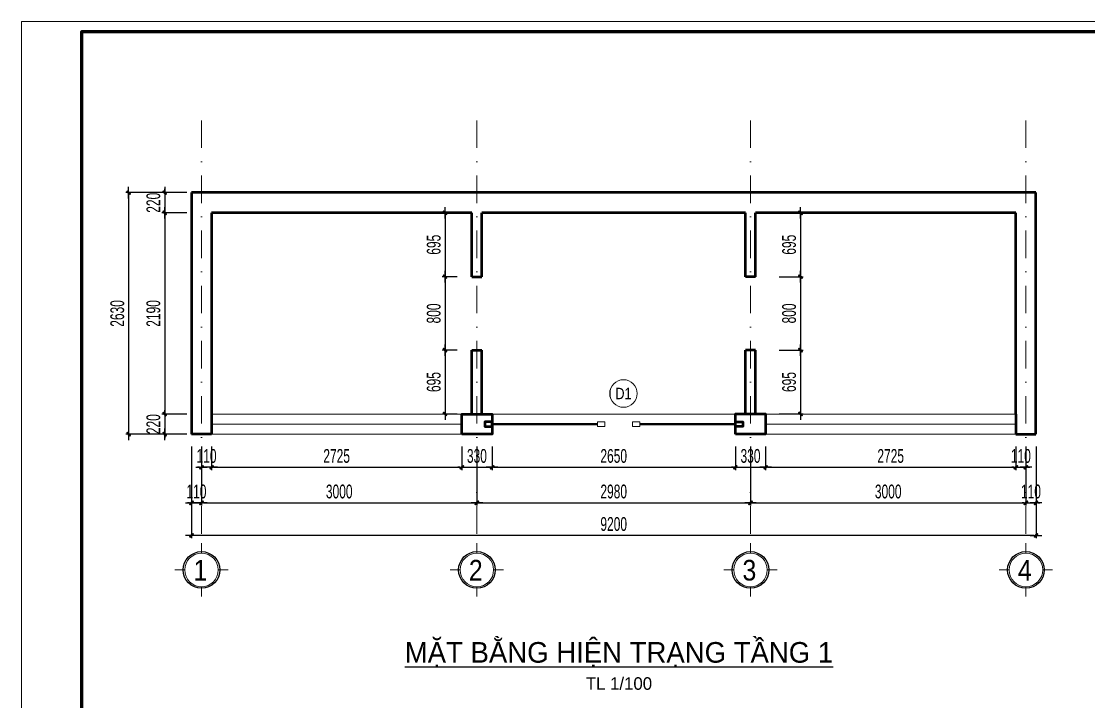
# Model space of a CAD drawing. Header units: millimetres. Extents: x 596422 to 1674380, y -367470 to 58862.
# Drawn here: x 798993 to 810619, y -251614 to -244209 of the extents above; entities that cross this region are included whole.
import ezdxf
from ezdxf.enums import TextEntityAlignment as Align

# ---------------------------------------------------------------- set-up
doc = ezdxf.new("R2010")
doc.units = ezdxf.units.MM
doc.header["$LTSCALE"] = 600
doc.header["$MEASUREMENT"] = 0
doc.linetypes.add('ACAD_ISO07W100', pattern=[3, 0, -3])
doc.linetypes.add('DASHDOT', pattern=[1, 0.5, -0.25, 0, -0.25])
doc.layers.get('0').update_dxf_attribs({"lineweight": 0})
doc.layers.get('Defpoints').update_dxf_attribs({"lineweight": 0})
for name, color, linetype, lineweight in [('A-WIPEOUT', 254, 'ACAD_ISO07W100', 0), ('cat1', 30, 'Continuous', 50), ('EG Text2', 7, 'Continuous', 18), ('ISO', 33, 'Continuous', 15), ('LC Hatch', 252, 'Continuous', 9), ('LC ISO', 153, 'Continuous', 13), ('LC Net manh', 9, 'Continuous', 5), ('LC Net truc', 79, 'DASHDOT', 13), ('LC Text1', 3, 'Continuous', 20), ('LC Text2', 7, 'Continuous', 25), ('text', 1, 'Continuous', 20), ('thay1', 63, 'Continuous', 18), ('v TUONG', 1, 'Continuous', 40), ('wall', 30, 'Continuous', 50)]:
    doc.layers.add(name, color=color, linetype=linetype, lineweight=lineweight)
doc.layers.add('Khungten_LCDI', color=7, linetype='Continuous')
doc.layers.add('Kichthuoc', color=9, linetype='Continuous')
doc.styles.add('EG 1', font='VHAVANB.TTF')
doc.styles.add('General text 2', font='arial.ttf')
doc.styles.add('HOATBIF', font='hoatbif.shx', dxfattribs={"width": 0.65})
doc.styles.add('Khungten', font='VHAVAN.TTF', dxfattribs={"width": 0.9, "height": 5000})
doc.styles.add('LC 1', font='VHAVANB.TTF')
doc.styles.add('Title', font='VHAVAN.TTF', dxfattribs={"width": 0.8})
doc.linetypes.add('ZIGZAG', pattern='A,0.0001,-0.2,[131,ltypeshp.shx,S=0.2,R=0,X=-0.2,Y=0],-0.4,[131,ltypeshp.shx,S=0.2,R=180,X=0.2,Y=0],-0.2', length=0.8001)
doc.dimstyles.new('1-60', dxfattribs={"dimscale": 60, "dimtxt": 2.5, "dimasz": 0.35, "dimexe": 0.5, "dimexo": 0, "dimgap": 0.8, "dimtad": 1, "dimdec": 0, "dimzin": 0, "dimdsep": 46, "dimtxsty": 'HOATBIF', "dimblk1": 'DOT', "dimblk2": 'DOT', "dimsah": 1, "dimcen": -1, "dimdle": 1, "dimclrd": 256, "dimclre": 256, "dimclrt": 4, "dimadec": 3, "dimazin": 2, "dimtfac": 0.333333, "dimtdec": 0, "dimtix": 1, "dimtmove": 2, "dimatfit": 3, "dimldrblk": 'DOT', "dimfxl": 1, "dimtvp": 0.833333, "dimtolj": 1, "dimtzin": 0, "dimarcsym": 0})

# ---------------------------------------------------------------- blocks, each defined once
blk = doc.blocks.new('LCDI-new')
at = {"layer": 'Defpoints', "lineweight": 0}
blk.add_lwpolyline([(-1626044.71, 488105.01), (-1626044.71, 488402.01), (-1625624.71, 488402.01), (-1625624.71, 488105.01)], close=True, dxfattribs=at)
at = {"layer": 'Khungten_LCDI', "color": 5, "lineweight": 60}
blk.add_lwpolyline([(-1626032.71, 488107.01), (-1626032.71, 488400.01), (-1625626.71, 488400.01), (-1625626.71, 488107.01)], close=True, dxfattribs=at)
at = {"color": 2, "style": 'Title', "width": 1.824646}
for tag, p, p2 in [('TENBANVE1', (-1625663.58, 488164.65), (-1625629.32, 488164.65)), ('TENBANVE2', (-1625663.58, 488157.89), (-1625629.32, 488157.89))]:
    blk.add_attdef(tag, text='', height=2.5, dxfattribs=at).set_placement(p, p2, align=Align.FIT)
at = {"color": 7, "style": 'Khungten', "width": 0.8}
for tag, p in [('REVISION', (-1625637.72, 488146.05)), ('NGAYHT', (-1625637.25, 488137.42))]:
    blk.add_attdef(tag, text='', height=2, dxfattribs=at).set_placement(p, align=Align.CENTER)
at = {"color": 2, "style": 'Title', "width": 0.7}
blk.add_attdef('SOBANVE', text='', height=2.5, dxfattribs=at).set_placement((-1625637.09, 488114.55), align=Align.CENTER)
blk = doc.blocks.new('DOT')
at = {"layer": 'Kichthuoc'}
blk.add_line((-3, 0), (3, 0), dxfattribs=at)
at = {"layer": 'Kichthuoc', "color": 4}
blk.add_line((-1, -1), (1, 1), dxfattribs=at)
blk.add_lwpolyline([(0.5, 1), (-1, -0.5), (-0.5, -1), (1, 0.5)], close=True, dxfattribs=at)
blk = doc.blocks.new('*D1348')
at = {"layer": 'Defpoints', "color": 0, "transparency": 16777216}
for p in [(800795, -246073), (800555, -246293), (800795, -246293)]:
    blk.add_point(p, dxfattribs=at)
at = {"layer": 'LC Hatch', "lineweight": -2, "transparency": 16777216}
for p, q in [((800795, -246073), (800525, -246073)), ((800555, -246052), (800555, -246031)), ((800555, -246073), (800555, -246293)), ((800795, -246293), (800525, -246293)), ((800555, -246314), (800555, -246335))]:
    blk.add_line(p, q, dxfattribs=at)
at = {"layer": 'LC Hatch', "lineweight": -2, "transparency": 16777216, "xscale": 21, "yscale": 21, "zscale": 21}
for p, rotation in [((800555, -246073), 269.9999999999932), ((800555, -246293), 89.99999999999324)]:
    blk.add_blockref('DOT', p, dxfattribs=dict(at, rotation=rotation))
at = {"layer": 'LC Hatch', "color": 4, "transparency": 16777216, "insert": (800432, -246183), "char_height": 150, "attachment_point": 5, "rotation": 90, "style": 'HOATBIF'}
blk.add_mtext('\\A1;220', dxfattribs=at)
blk = doc.blocks.new('_Dot')
at = {"color": 0, "linetype": 'ByBlock', "lineweight": -2}
blk.add_line((-0.5, 0), (-1, 0), dxfattribs=at)
at = {"color": 0, "linetype": 'ByBlock', "const_width": 0.5}
blk.add_lwpolyline([(-0.25, 0, 1), (0.25, 0, 1)], format="xyb", close=True, dxfattribs=at)
blk = doc.blocks.new('*D1349')
at = {"layer": 'Defpoints', "color": 0, "transparency": 16777216}
for p in [(800795, -246293), (800555, -248483), (800795, -248483)]:
    blk.add_point(p, dxfattribs=at)
at = {"layer": 'LC Hatch', "lineweight": -2, "transparency": 16777216}
for p, q in [((800795, -246293), (800525, -246293)), ((800555, -246314), (800555, -248462)), ((800795, -248483), (800525, -248483))]:
    blk.add_line(p, q, dxfattribs=at)
at = {"layer": 'LC Hatch', "lineweight": -2, "transparency": 16777216, "xscale": 21, "yscale": 21, "zscale": 21}
for p, rotation in [((800555, -246293), 89.9999999999932), ((800555, -248483), 269.9999999999932)]:
    blk.add_blockref('DOT', p, dxfattribs=dict(at, rotation=rotation))
at = {"layer": 'LC Hatch', "color": 4, "transparency": 16777216, "insert": (800432, -247388), "char_height": 150, "attachment_point": 5, "rotation": 90, "style": 'HOATBIF'}
blk.add_mtext('\\A1;2190', dxfattribs=at)
blk = doc.blocks.new('*D1350')
at = {"layer": 'Defpoints', "color": 0, "transparency": 16777216}
for p in [(800795, -248483), (800555, -248703), (800795, -248703)]:
    blk.add_point(p, dxfattribs=at)
at = {"layer": 'LC Hatch', "lineweight": -2, "transparency": 16777216}
for p, q in [((800555, -248462), (800555, -248441)), ((800795, -248483), (800525, -248483)), ((800555, -248483), (800555, -248703)), ((800795, -248703), (800525, -248703)), ((800555, -248724), (800555, -248745))]:
    blk.add_line(p, q, dxfattribs=at)
at = {"layer": 'LC Hatch', "lineweight": -2, "transparency": 16777216, "xscale": 21, "yscale": 21, "zscale": 21}
for p, rotation in [((800555, -248483), 269.9999999999932), ((800555, -248703), 89.99999999999324)]:
    blk.add_blockref('DOT', p, dxfattribs=dict(at, rotation=rotation))
at = {"layer": 'LC Hatch', "color": 4, "transparency": 16777216, "insert": (800432, -248593), "char_height": 150, "attachment_point": 5, "rotation": 90, "style": 'HOATBIF'}
blk.add_mtext('\\A1;220', dxfattribs=at)
blk = doc.blocks.new('*D1351')
at = {"layer": 'Defpoints', "color": 0, "transparency": 16777216}
for p in [(800795, -246073), (800162, -248703), (800795, -248703)]:
    blk.add_point(p, dxfattribs=at)
at = {"layer": 'LC Hatch', "lineweight": -2, "transparency": 16777216}
for p, q in [((800795, -246073), (800132, -246073)), ((800162, -246094), (800162, -248682)), ((800795, -248703), (800132, -248703))]:
    blk.add_line(p, q, dxfattribs=at)
at = {"layer": 'LC Hatch', "lineweight": -2, "transparency": 16777216, "xscale": 21, "yscale": 21, "zscale": 21}
for p, rotation in [((800162, -246073), 89.9999999999932), ((800162, -248703), 269.9999999999932)]:
    blk.add_blockref('DOT', p, dxfattribs=dict(at, rotation=rotation))
at = {"layer": 'LC Hatch', "color": 4, "transparency": 16777216, "insert": (800039, -247388), "char_height": 150, "attachment_point": 5, "rotation": 90, "style": 'HOATBIF'}
blk.add_mtext('\\A1;2630', dxfattribs=at)
blk = doc.blocks.new('*D1352')
at = {"layer": 'Defpoints', "color": 0, "transparency": 16777216}
for p in [(801066, -248835), (803791, -248835), (803791, -249063)]:
    blk.add_point(p, dxfattribs=at)
at = {"layer": 'LC Hatch', "lineweight": -2, "transparency": 16777216}
for p, q in [((801066, -248835), (801066, -249093)), ((803791, -248835), (803791, -249093)), ((801087, -249063), (803770, -249063))]:
    blk.add_line(p, q, dxfattribs=at)
at = {"layer": 'LC Hatch', "lineweight": -2, "transparency": 16777216, "xscale": 21, "yscale": 21, "zscale": 21, "rotation": 180}
blk.add_blockref('DOT', (801066, -249063), dxfattribs=at)
at = {"layer": 'LC Hatch', "lineweight": -2, "transparency": 16777216, "xscale": 21, "yscale": 21, "zscale": 21}
blk.add_blockref('DOT', (803791, -249063), dxfattribs=at)
at = {"layer": 'LC Hatch', "color": 4, "transparency": 16777216, "insert": (802428, -248940), "char_height": 150, "attachment_point": 5, "style": 'HOATBIF'}
blk.add_mtext('\\A1;2725', dxfattribs=at)
blk = doc.blocks.new('*D1353')
at = {"layer": 'Defpoints', "color": 0, "transparency": 16777216}
for p in [(803791, -248835), (804121, -248835), (804121, -249063)]:
    blk.add_point(p, dxfattribs=at)
at = {"layer": 'LC Hatch', "lineweight": -2, "transparency": 16777216}
for p, q in [((803791, -248835), (803791, -249093)), ((804121, -248835), (804121, -249093)), ((803770, -249063), (803749, -249063)), ((803791, -249063), (804121, -249063)), ((804142, -249063), (804163, -249063))]:
    blk.add_line(p, q, dxfattribs=at)
at = {"layer": 'LC Hatch', "lineweight": -2, "transparency": 16777216, "xscale": 21, "yscale": 21, "zscale": 21}
blk.add_blockref('DOT', (803791, -249063), dxfattribs=at)
at = {"layer": 'LC Hatch', "lineweight": -2, "transparency": 16777216, "xscale": 21, "yscale": 21, "zscale": 21, "rotation": 180}
blk.add_blockref('DOT', (804121, -249063), dxfattribs=at)
at = {"layer": 'LC Hatch', "color": 4, "transparency": 16777216, "insert": (803956, -248940), "char_height": 150, "attachment_point": 5, "style": 'HOATBIF'}
blk.add_mtext('\\A1;330', dxfattribs=at)
blk = doc.blocks.new('*D1354')
at = {"layer": 'Defpoints', "color": 0, "transparency": 16777216}
for p in [(804121, -248835), (806771, -248835), (806771, -249063)]:
    blk.add_point(p, dxfattribs=at)
at = {"layer": 'LC Hatch', "lineweight": -2, "transparency": 16777216}
for p, q in [((804121, -248835), (804121, -249093)), ((806771, -248835), (806771, -249093)), ((804142, -249063), (806750, -249063))]:
    blk.add_line(p, q, dxfattribs=at)
at = {"layer": 'LC Hatch', "lineweight": -2, "transparency": 16777216, "xscale": 21, "yscale": 21, "zscale": 21, "rotation": 180}
blk.add_blockref('DOT', (804121, -249063), dxfattribs=at)
at = {"layer": 'LC Hatch', "lineweight": -2, "transparency": 16777216, "xscale": 21, "yscale": 21, "zscale": 21}
blk.add_blockref('DOT', (806771, -249063), dxfattribs=at)
at = {"layer": 'LC Hatch', "color": 4, "transparency": 16777216, "insert": (805446, -248940), "char_height": 150, "attachment_point": 5, "style": 'HOATBIF'}
blk.add_mtext('\\A1;2650', dxfattribs=at)
blk = doc.blocks.new('*D1355')
at = {"layer": 'Defpoints', "color": 0, "transparency": 16777216}
for p in [(806771, -248835), (807101, -248835), (807101, -249063)]:
    blk.add_point(p, dxfattribs=at)
at = {"layer": 'LC Hatch', "lineweight": -2, "transparency": 16777216}
for p, q in [((806771, -248835), (806771, -249093)), ((807101, -248835), (807101, -249093)), ((806750, -249063), (806729, -249063)), ((806771, -249063), (807101, -249063)), ((807122, -249063), (807143, -249063))]:
    blk.add_line(p, q, dxfattribs=at)
at = {"layer": 'LC Hatch', "lineweight": -2, "transparency": 16777216, "xscale": 21, "yscale": 21, "zscale": 21}
blk.add_blockref('DOT', (806771, -249063), dxfattribs=at)
at = {"layer": 'LC Hatch', "lineweight": -2, "transparency": 16777216, "xscale": 21, "yscale": 21, "zscale": 21, "rotation": 180}
blk.add_blockref('DOT', (807101, -249063), dxfattribs=at)
at = {"layer": 'LC Hatch', "color": 4, "transparency": 16777216, "insert": (806936, -248940), "char_height": 150, "attachment_point": 5, "style": 'HOATBIF'}
blk.add_mtext('\\A1;330', dxfattribs=at)
blk = doc.blocks.new('*D1356')
at = {"layer": 'Defpoints', "color": 0, "transparency": 16777216}
for p in [(807101, -248835), (809826, -248835), (809826, -249063)]:
    blk.add_point(p, dxfattribs=at)
at = {"layer": 'LC Hatch', "lineweight": -2, "transparency": 16777216}
for p, q in [((807101, -248835), (807101, -249093)), ((809826, -248835), (809826, -249093)), ((807122, -249063), (809805, -249063))]:
    blk.add_line(p, q, dxfattribs=at)
at = {"layer": 'LC Hatch', "lineweight": -2, "transparency": 16777216, "xscale": 21, "yscale": 21, "zscale": 21, "rotation": 180}
blk.add_blockref('DOT', (807101, -249063), dxfattribs=at)
at = {"layer": 'LC Hatch', "lineweight": -2, "transparency": 16777216, "xscale": 21, "yscale": 21, "zscale": 21}
blk.add_blockref('DOT', (809826, -249063), dxfattribs=at)
at = {"layer": 'LC Hatch', "color": 4, "transparency": 16777216, "insert": (808463, -248940), "char_height": 150, "attachment_point": 5, "style": 'HOATBIF'}
blk.add_mtext('\\A1;2725', dxfattribs=at)
blk = doc.blocks.new('*D1357')
at = {"layer": 'Defpoints', "color": 0, "transparency": 16777216}
for p in [(809826, -248835), (809936, -248835), (809936, -249063)]:
    blk.add_point(p, dxfattribs=at)
at = {"layer": 'LC Hatch', "lineweight": -2, "transparency": 16777216}
for p, q in [((809826, -248835), (809826, -249093)), ((809936, -248835), (809936, -249093)), ((809805, -249063), (809784, -249063)), ((809826, -249063), (809936, -249063)), ((809957, -249063), (809978, -249063))]:
    blk.add_line(p, q, dxfattribs=at)
at = {"layer": 'LC Hatch', "lineweight": -2, "transparency": 16777216, "xscale": 21, "yscale": 21, "zscale": 21}
blk.add_blockref('DOT', (809826, -249063), dxfattribs=at)
at = {"layer": 'LC Hatch', "lineweight": -2, "transparency": 16777216, "xscale": 21, "yscale": 21, "zscale": 21, "rotation": 180}
blk.add_blockref('DOT', (809936, -249063), dxfattribs=at)
at = {"layer": 'LC Hatch', "color": 4, "transparency": 16777216, "insert": (809881, -248940), "char_height": 150, "attachment_point": 5, "style": 'HOATBIF'}
blk.add_mtext('\\A1;110', dxfattribs=at)
blk = doc.blocks.new('*D1358')
at = {"layer": 'Defpoints', "color": 0, "transparency": 16777216}
for p in [(800846, -248835), (800956, -248835), (800956, -249450)]:
    blk.add_point(p, dxfattribs=at)
at = {"layer": 'LC Hatch', "lineweight": -2, "transparency": 16777216}
for p, q in [((800846, -248835), (800846, -249480)), ((800956, -248835), (800956, -249480)), ((800825, -249450), (800804, -249450)), ((800846, -249450), (800956, -249450)), ((800977, -249450), (800998, -249450))]:
    blk.add_line(p, q, dxfattribs=at)
at = {"layer": 'LC Hatch', "lineweight": -2, "transparency": 16777216, "xscale": 21, "yscale": 21, "zscale": 21}
for p, rotation in [((800846, -249450), 359.9999999999932), ((800956, -249450), 179.9999999999932)]:
    blk.add_blockref('DOT', p, dxfattribs=dict(at, rotation=rotation))
at = {"layer": 'LC Hatch', "color": 4, "transparency": 16777216, "insert": (800901, -249327), "char_height": 150, "attachment_point": 5, "style": 'HOATBIF'}
blk.add_mtext('\\A1;110', dxfattribs=at)
blk = doc.blocks.new('*D1359')
at = {"layer": 'Defpoints', "color": 0, "transparency": 16777216}
for p in [(800846, -248835), (800956, -248835), (800846, -249450)]:
    blk.add_point(p, dxfattribs=at)
at = {"layer": 'LC Hatch', "lineweight": -2, "transparency": 16777216}
for p, q in [((800846, -248835), (800846, -249480)), ((800956, -248835), (800956, -249480)), ((800825, -249450), (800804, -249450)), ((800956, -249450), (800846, -249450)), ((800977, -249450), (800998, -249450))]:
    blk.add_line(p, q, dxfattribs=at)
at = {"layer": 'LC Hatch', "lineweight": -2, "transparency": 16777216, "xscale": 21, "yscale": 21, "zscale": 21}
blk.add_blockref('DOT', (800846, -249450), dxfattribs=at)
at = {"layer": 'LC Hatch', "lineweight": -2, "transparency": 16777216, "xscale": 21, "yscale": 21, "zscale": 21, "rotation": 180}
blk.add_blockref('DOT', (800956, -249450), dxfattribs=at)
at = {"layer": 'LC Hatch', "color": 4, "transparency": 16777216, "insert": (800901, -249327), "char_height": 150, "attachment_point": 5, "style": 'HOATBIF'}
blk.add_mtext('\\A1;110', dxfattribs=at)
blk = doc.blocks.new('*D1360')
at = {"layer": 'Defpoints', "color": 0, "transparency": 16777216}
for p in [(800956, -248835), (803956, -248835), (803956, -249450)]:
    blk.add_point(p, dxfattribs=at)
at = {"layer": 'LC Hatch', "lineweight": -2, "transparency": 16777216}
for p, q in [((800956, -248835), (800956, -249480)), ((803956, -248835), (803956, -249480)), ((800977, -249450), (803935, -249450))]:
    blk.add_line(p, q, dxfattribs=at)
at = {"layer": 'LC Hatch', "lineweight": -2, "transparency": 16777216, "xscale": 21, "yscale": 21, "zscale": 21, "rotation": 180}
blk.add_blockref('DOT', (800956, -249450), dxfattribs=at)
at = {"layer": 'LC Hatch', "lineweight": -2, "transparency": 16777216, "xscale": 21, "yscale": 21, "zscale": 21}
blk.add_blockref('DOT', (803956, -249450), dxfattribs=at)
at = {"layer": 'LC Hatch', "color": 4, "transparency": 16777216, "insert": (802456, -249327), "char_height": 150, "attachment_point": 5, "style": 'HOATBIF'}
blk.add_mtext('\\A1;3000', dxfattribs=at)
blk = doc.blocks.new('*D1361')
at = {"layer": 'Defpoints', "color": 0, "transparency": 16777216}
for p in [(803956, -248835), (806936, -248835), (806936, -249450)]:
    blk.add_point(p, dxfattribs=at)
at = {"layer": 'LC Hatch', "lineweight": -2, "transparency": 16777216}
for p, q in [((803956, -248835), (803956, -249480)), ((806936, -248835), (806936, -249480)), ((803977, -249450), (806915, -249450))]:
    blk.add_line(p, q, dxfattribs=at)
at = {"layer": 'LC Hatch', "lineweight": -2, "transparency": 16777216, "xscale": 21, "yscale": 21, "zscale": 21, "rotation": 180}
blk.add_blockref('DOT', (803956, -249450), dxfattribs=at)
at = {"layer": 'LC Hatch', "lineweight": -2, "transparency": 16777216, "xscale": 21, "yscale": 21, "zscale": 21}
blk.add_blockref('DOT', (806936, -249450), dxfattribs=at)
at = {"layer": 'LC Hatch', "color": 4, "transparency": 16777216, "insert": (805446, -249327), "char_height": 150, "attachment_point": 5, "style": 'HOATBIF'}
blk.add_mtext('\\A1;2980', dxfattribs=at)
blk = doc.blocks.new('*D1362')
at = {"layer": 'Defpoints', "color": 0, "transparency": 16777216}
for p in [(806936, -248835), (809936, -248835), (809936, -249450)]:
    blk.add_point(p, dxfattribs=at)
at = {"layer": 'LC Hatch', "lineweight": -2, "transparency": 16777216}
for p, q in [((806936, -248835), (806936, -249480)), ((809936, -248835), (809936, -249480)), ((806957, -249450), (809915, -249450))]:
    blk.add_line(p, q, dxfattribs=at)
at = {"layer": 'LC Hatch', "lineweight": -2, "transparency": 16777216, "xscale": 21, "yscale": 21, "zscale": 21, "rotation": 180}
blk.add_blockref('DOT', (806936, -249450), dxfattribs=at)
at = {"layer": 'LC Hatch', "lineweight": -2, "transparency": 16777216, "xscale": 21, "yscale": 21, "zscale": 21}
blk.add_blockref('DOT', (809936, -249450), dxfattribs=at)
at = {"layer": 'LC Hatch', "color": 4, "transparency": 16777216, "insert": (808436, -249327), "char_height": 150, "attachment_point": 5, "style": 'HOATBIF'}
blk.add_mtext('\\A1;3000', dxfattribs=at)
blk = doc.blocks.new('*D1363')
at = {"layer": 'Defpoints', "color": 0, "transparency": 16777216}
for p in [(800956, -248835), (801066, -248835), (800956, -249063)]:
    blk.add_point(p, dxfattribs=at)
at = {"layer": 'LC Hatch', "lineweight": -2, "transparency": 16777216}
for p, q in [((800956, -248835), (800956, -249093)), ((801066, -248835), (801066, -249093)), ((800935, -249063), (800914, -249063)), ((801066, -249063), (800956, -249063)), ((801087, -249063), (801108, -249063))]:
    blk.add_line(p, q, dxfattribs=at)
at = {"layer": 'LC Hatch', "lineweight": -2, "transparency": 16777216, "xscale": 21, "yscale": 21, "zscale": 21}
blk.add_blockref('DOT', (800956, -249063), dxfattribs=at)
at = {"layer": 'LC Hatch', "lineweight": -2, "transparency": 16777216, "xscale": 21, "yscale": 21, "zscale": 21, "rotation": 180}
blk.add_blockref('DOT', (801066, -249063), dxfattribs=at)
at = {"layer": 'LC Hatch', "color": 4, "transparency": 16777216, "insert": (801011, -248940), "char_height": 150, "attachment_point": 5, "style": 'HOATBIF'}
blk.add_mtext('\\A1;110', dxfattribs=at)
blk = doc.blocks.new('*D1364')
at = {"layer": 'Defpoints', "color": 0, "transparency": 16777216}
for p in [(809936, -248835), (810046, -248835), (810046, -249450)]:
    blk.add_point(p, dxfattribs=at)
at = {"layer": 'LC Hatch', "lineweight": -2, "transparency": 16777216}
for p, q in [((809936, -248835), (809936, -249480)), ((810046, -248835), (810046, -249480)), ((809915, -249450), (809894, -249450)), ((809936, -249450), (810046, -249450)), ((810067, -249450), (810088, -249450))]:
    blk.add_line(p, q, dxfattribs=at)
at = {"layer": 'LC Hatch', "lineweight": -2, "transparency": 16777216, "xscale": 21, "yscale": 21, "zscale": 21}
blk.add_blockref('DOT', (809936, -249450), dxfattribs=at)
at = {"layer": 'LC Hatch', "lineweight": -2, "transparency": 16777216, "xscale": 21, "yscale": 21, "zscale": 21, "rotation": 180}
blk.add_blockref('DOT', (810046, -249450), dxfattribs=at)
at = {"layer": 'LC Hatch', "color": 4, "transparency": 16777216, "insert": (809991, -249327), "char_height": 150, "attachment_point": 5, "style": 'HOATBIF'}
blk.add_mtext('\\A1;110', dxfattribs=at)
blk = doc.blocks.new('*D1365')
at = {"layer": 'Defpoints', "color": 0, "transparency": 16777216}
for p in [(800846, -248835), (810046, -248835), (800846, -249804)]:
    blk.add_point(p, dxfattribs=at)
at = {"layer": 'LC Hatch', "lineweight": -2, "transparency": 16777216}
for p, q in [((800846, -248835), (800846, -249834)), ((810046, -248835), (810046, -249834)), ((810025, -249804), (800867, -249804))]:
    blk.add_line(p, q, dxfattribs=at)
at = {"layer": 'LC Hatch', "lineweight": -2, "transparency": 16777216, "xscale": 21, "yscale": 21, "zscale": 21}
for p, rotation in [((800846, -249804), 179.9999999999932), ((810046, -249804), 359.9999999999932)]:
    blk.add_blockref('DOT', p, dxfattribs=dict(at, rotation=rotation))
at = {"layer": 'LC Hatch', "color": 4, "transparency": 16777216, "insert": (805446, -249681), "char_height": 150, "attachment_point": 5, "style": 'HOATBIF'}
blk.add_mtext('\\A1;9200', dxfattribs=at)
blk = doc.blocks.new('*D1366')
at = {"layer": 'Defpoints', "color": 0, "transparency": 16777216}
for p in [(803740, -246293), (803609, -246988), (803740, -246988)]:
    blk.add_point(p, dxfattribs=at)
at = {"layer": 'LC Hatch', "lineweight": -2, "transparency": 16777216}
for p, q in [((803740, -246293), (803579, -246293)), ((803609, -246314), (803609, -246967)), ((803740, -246988), (803579, -246988))]:
    blk.add_line(p, q, dxfattribs=at)
at = {"layer": 'LC Hatch', "lineweight": -2, "transparency": 16777216, "xscale": 21, "yscale": 21, "zscale": 21}
for p, rotation in [((803609, -246293), 89.9999999999932), ((803609, -246988), 269.9999999999932)]:
    blk.add_blockref('DOT', p, dxfattribs=dict(at, rotation=rotation))
at = {"layer": 'LC Hatch', "color": 4, "transparency": 16777216, "insert": (803486, -246640), "char_height": 150, "attachment_point": 5, "rotation": 90, "style": 'HOATBIF'}
blk.add_mtext('\\A1;695', dxfattribs=at)
blk = doc.blocks.new('*D1367')
at = {"layer": 'Defpoints', "color": 0, "transparency": 16777216}
for p in [(803740, -246988), (803609, -247788), (803740, -247788)]:
    blk.add_point(p, dxfattribs=at)
at = {"layer": 'LC Hatch', "lineweight": -2, "transparency": 16777216}
for p, q in [((803740, -246988), (803579, -246988)), ((803609, -247009), (803609, -247767)), ((803740, -247788), (803579, -247788))]:
    blk.add_line(p, q, dxfattribs=at)
at = {"layer": 'LC Hatch', "lineweight": -2, "transparency": 16777216, "xscale": 21, "yscale": 21, "zscale": 21}
for p, rotation in [((803609, -246988), 89.9999999999932), ((803609, -247788), 269.9999999999932)]:
    blk.add_blockref('DOT', p, dxfattribs=dict(at, rotation=rotation))
at = {"layer": 'LC Hatch', "color": 4, "transparency": 16777216, "insert": (803486, -247388), "char_height": 150, "attachment_point": 5, "rotation": 90, "style": 'HOATBIF'}
blk.add_mtext('\\A1;800', dxfattribs=at)
blk = doc.blocks.new('*D1368')
at = {"layer": 'Defpoints', "color": 0, "transparency": 16777216}
for p in [(803740, -247788), (803609, -248483), (803740, -248483)]:
    blk.add_point(p, dxfattribs=at)
at = {"layer": 'LC Hatch', "lineweight": -2, "transparency": 16777216}
for p, q in [((803740, -247788), (803579, -247788)), ((803609, -247809), (803609, -248462)), ((803740, -248483), (803579, -248483))]:
    blk.add_line(p, q, dxfattribs=at)
at = {"layer": 'LC Hatch', "lineweight": -2, "transparency": 16777216, "xscale": 21, "yscale": 21, "zscale": 21}
for p, rotation in [((803609, -247788), 89.9999999999932), ((803609, -248483), 269.9999999999932)]:
    blk.add_blockref('DOT', p, dxfattribs=dict(at, rotation=rotation))
at = {"layer": 'LC Hatch', "color": 4, "transparency": 16777216, "insert": (803486, -248135), "char_height": 150, "attachment_point": 5, "rotation": 90, "style": 'HOATBIF'}
blk.add_mtext('\\A1;695', dxfattribs=at)
blk = doc.blocks.new('*D1369')
at = {"layer": 'Defpoints', "color": 0, "transparency": 16777216}
for p in [(807250, -246293), (807250, -246988), (807480, -246988)]:
    blk.add_point(p, dxfattribs=at)
at = {"layer": 'LC Hatch', "lineweight": -2, "transparency": 16777216}
for p, q in [((807250, -246293), (807510, -246293)), ((807480, -246314), (807480, -246967)), ((807250, -246988), (807510, -246988))]:
    blk.add_line(p, q, dxfattribs=at)
at = {"layer": 'LC Hatch', "lineweight": -2, "transparency": 16777216, "xscale": 21, "yscale": 21, "zscale": 21}
for p, rotation in [((807480, -246293), 89.9999999999932), ((807480, -246988), 269.9999999999932)]:
    blk.add_blockref('DOT', p, dxfattribs=dict(at, rotation=rotation))
at = {"layer": 'LC Hatch', "color": 4, "transparency": 16777216, "insert": (807357, -246640), "char_height": 150, "attachment_point": 5, "rotation": 90, "style": 'HOATBIF'}
blk.add_mtext('\\A1;695', dxfattribs=at)
blk = doc.blocks.new('*D1370')
at = {"layer": 'Defpoints', "color": 0, "transparency": 16777216}
for p in [(807250, -246988), (807250, -247788), (807480, -247788)]:
    blk.add_point(p, dxfattribs=at)
at = {"layer": 'LC Hatch', "lineweight": -2, "transparency": 16777216}
for p, q in [((807250, -246988), (807510, -246988)), ((807480, -247009), (807480, -247767)), ((807250, -247788), (807510, -247788))]:
    blk.add_line(p, q, dxfattribs=at)
at = {"layer": 'LC Hatch', "lineweight": -2, "transparency": 16777216, "xscale": 21, "yscale": 21, "zscale": 21}
for p, rotation in [((807480, -246988), 89.9999999999932), ((807480, -247788), 269.9999999999932)]:
    blk.add_blockref('DOT', p, dxfattribs=dict(at, rotation=rotation))
at = {"layer": 'LC Hatch', "color": 4, "transparency": 16777216, "insert": (807357, -247388), "char_height": 150, "attachment_point": 5, "rotation": 90, "style": 'HOATBIF'}
blk.add_mtext('\\A1;800', dxfattribs=at)
blk = doc.blocks.new('*D1371')
at = {"layer": 'Defpoints', "color": 0, "transparency": 16777216}
for p in [(807250, -247788), (807250, -248482), (807480, -248482)]:
    blk.add_point(p, dxfattribs=at)
at = {"layer": 'LC Hatch', "lineweight": -2, "transparency": 16777216}
for p, q in [((807250, -247788), (807510, -247788)), ((807480, -247809), (807480, -248461)), ((807250, -248482), (807510, -248482))]:
    blk.add_line(p, q, dxfattribs=at)
at = {"layer": 'LC Hatch', "lineweight": -2, "transparency": 16777216, "xscale": 21, "yscale": 21, "zscale": 21}
for p, rotation in [((807480, -247788), 89.9999999999932), ((807480, -248482), 269.9999999999932)]:
    blk.add_blockref('DOT', p, dxfattribs=dict(at, rotation=rotation))
at = {"layer": 'LC Hatch', "color": 4, "transparency": 16777216, "insert": (807357, -248135), "char_height": 150, "attachment_point": 5, "rotation": 90, "style": 'HOATBIF'}
blk.add_mtext('\\A1;695', dxfattribs=at)
blk = doc.blocks.new('TTRUC')
at = {"layer": 'ISO'}
for p, q in [((0, 6.37), (0, 10.13)), ((-6.37, 0), (-10.13, 0)), ((6.37, 0), (10.13, 0)), ((0, -6.37), (0, -10.13))]:
    blk.add_line(p, q, dxfattribs=at)
blk.add_circle((0, 0), 6.37, dxfattribs=at)
at = {"layer": 'Kichthuoc'}
blk.add_circle((0, 0), 6.95, dxfattribs=at)
blk = doc.blocks.new('*U10')
at = {"layer": 'A-WIPEOUT'}
blk.add_lwpolyline([(0, 4.25), (-2.5, 3.44), (-4.04, 1.31), (-4.04, -1.31), (-2.5, -3.44), (0, -4.25), (2.5, -3.44), (4.04, -1.31), (4.04, 1.31), (2.5, 3.44)], close=True, dxfattribs=at)
blk.add_wipeout([(0, 4.25), (-2.5, 3.44), (-4.04, 1.31), (-4.04, -1.31), (-2.5, -3.44), (0, -4.25), (2.5, -3.44), (4.04, -1.31), (4.04, 1.31), (2.5, 3.44)]).dxf.layer = 'A-WIPEOUT'
blk.add_circle((0, 0), 4.25)
at = {"layer": 'text', "style": 'General text 2', "width": 0.8, "flags": 8}
blk.add_attdef('SYMBOL', text='', height=3.5, dxfattribs=at).set_placement((0, 0), align=Align.MIDDLE_CENTER)
blk = doc.blocks.new('TIEUDE1')
at = {"layer": 'EG Text2', "color": 7, "style": 'EG 1'}
blk.add_attdef('TIªU§Ò', text='', height=5, dxfattribs=at).set_placement((0, 0), align=Align.BOTTOM_CENTER)
blk.add_attdef('TL', text='', height=3, dxfattribs=at).set_placement((0, -2), align=Align.TOP_CENTER)

msp = doc.modelspace()

# ---------------------------------------------------------------- linework, layer by layer
at = {"layer": 'cat1'}
msp.add_line((806991, -248482.4), (806991, -248482.4), dxfattribs=at)
for points in [[(803790.9, -248702.7), (803790.9, -248482.7), (804120.9, -248482.7), (804120.9, -248702.7), (803790.9, -248702.7)], [(806770.9, -248702.4), (806770.9, -248482.4), (807100.9, -248482.4), (807100.9, -248702.4), (806770.9, -248702.4)]]:
    msp.add_lwpolyline(points, dxfattribs=at)
for points in [[(804120.9, -248617.7), (804120.9, -248567.7), (804040.9, -248567.7), (804040.9, -248617.7)], [(806770.9, -248617.7), (806770.9, -248567.7), (806850.9, -248567.7), (806850.9, -248617.7)]]:
    msp.add_lwpolyline(points, close=True, dxfattribs=at)
at = {"layer": 'LC Net manh'}
for p, q in [((801065.9, -248482.7), (809825.9, -248482.7)), ((801065.9, -248592.7), (803790.9, -248592.7)), ((807100.9, -248592.7), (809825.9, -248592.7)), ((801065.9, -248702.7), (803790.9, -248702.7)), ((807100.9, -248702.7), (809825.9, -248702.7))]:
    msp.add_line(p, q, dxfattribs=at)
at = {"layer": 'LC Net truc'}
for p, q in [((800955.9, -245286.3), (800955.9, -249889.1)), ((803955.6, -245286.3), (803955.6, -249889.1)), ((806935.9, -245286.3), (806935.9, -249889.1)), ((809935.9, -245286.3), (809935.9, -249889.1))]:
    msp.add_line(p, q, dxfattribs=at)
at = {"layer": 'thay1'}
msp.add_line((804120.9, -248482.7), (806770.9, -248482.7), dxfattribs=at)
for points in [[(805350.4, -248617.7), (805350.4, -248567.7), (805270.4, -248567.7), (805270.4, -248617.7)], [(805651.4, -248617.7), (805651.4, -248567.7), (805731.4, -248567.7), (805731.4, -248617.7)]]:
    msp.add_lwpolyline(points, close=True, dxfattribs=at)
at = {"layer": 'v TUONG', "linetype": 'ZIGZAG', "ltscale": 0.5}
for p, q in [((804120.9, -248592.7), (805270.4, -248592.7)), ((806770.9, -248592.7), (805731.4, -248592.7))]:
    msp.add_line(p, q, dxfattribs=at)
at = {"layer": 'wall'}
for p, q in [((810045.9, -246072.7), (800845.9, -246072.7)), ((800845.9, -246072.7), (800845.9, -248702.7)), ((810045.9, -248702.7), (810045.9, -246072.7)), ((801065.9, -246292.7), (801065.9, -248482.7)), ((803900.9, -246292.7), (801065.9, -246292.7)), ((803900.9, -246987.7), (803900.9, -246292.7)), ((804010.9, -246987.7), (804010.9, -246292.7)), ((806880.9, -246292.7), (804010.9, -246292.7)), ((806880.9, -246987.7), (806880.9, -246292.7)), ((809825.9, -246292.7), (806990.9, -246292.7)), ((806990.9, -246987.7), (806990.9, -246292.7)), ((809825.9, -248482.7), (809825.9, -246292.7)), ((803900.9, -246987.7), (804010.9, -246987.7)), ((806990.9, -246987.7), (806880.9, -246987.7)), ((803900.9, -248482.7), (803900.9, -247787.7)), ((803900.9, -247787.7), (804010.9, -247787.7)), ((804010.9, -248482.7), (804010.9, -247787.7)), ((806880.9, -248482.7), (806880.9, -247787.7)), ((806990.9, -247787.7), (806880.9, -247787.7)), ((806990.9, -248482.7), (806990.9, -247787.7)), ((801065.9, -248482.7), (801065.9, -248702.7)), ((809825.9, -248482.7), (809825.9, -248702.7)), ((801065.9, -248702.7), (800845.9, -248702.7)), ((809825.9, -248702.7), (810045.9, -248702.7))]:
    msp.add_line(p, q, dxfattribs=at)

# ---------------------------------------------------------------- block references
at = {"layer": 'Kichthuoc', "xscale": 55.00000000005854, "yscale": 55.00000000005854, "zscale": 55.00000000005854}
msp.add_blockref('LCDI-new', (90231452.5, -27106319.3), dxfattribs=at)
at = {"layer": 'LC ISO', "xscale": 28.69141044115101, "yscale": 28.69141044115101, "zscale": 28.69141044115101}
for p in [(800955.9, -250179.8), (803955.6, -250179.8), (806935.9, -250179.8), (809935.9, -250179.8)]:
    msp.add_blockref('TTRUC', p, dxfattribs=at)
at = {"layer": 'LC Text2'}
ref = msp.add_blockref('TIEUDE1', (805503.3, -251256.8), dxfattribs=dict(at, xscale=45.54896172169059, yscale=45.54896172169059, zscale=45.54896172169059))
ref.add_attrib('TIªU§Ò', '%%UmÆt b»ng hiÖn tr¹ng tÇng 1', dxfattribs={"color": 7, "height": 224.302, "style": 'LC 1'}).set_placement((805503.3, -251256.8), align=Align.BOTTOM_CENTER)
ref.add_attrib('TL', 'TL 1/100', dxfattribs={"color": 7, "height": 136.65, "style": 'LC 1'}).set_placement((805503.3, -251347.9), align=Align.TOP_CENTER)

# ---------------------------------------------------------------- texts
at = {"layer": 'LC Text1', "ltscale": 0.2, "style": 'LC 1', "width": 0.9}
for s, p in [('1', (800943.8, -250362.6)), ('2', (803943.6, -250362.6)), ('3', (806923.8, -250362.6)), ('4', (809923.8, -250362.6))]:
    msp.add_text(s, height=224.7, dxfattribs=at).set_placement(p, align=Align.BOTTOM_CENTER)

# ---------------------------------------------------------------- dimensions: what is measured, and where the dimension line sits
at = {"layer": 'LC Hatch'}
for p1, p2, distance, picture, middle in [((800795.5, -246072.7), (800795.5, -248702.7), -633.1, '*D1351', (800039.3, -247387.7)), ((803740.1, -246292.7), (803740.1, -246987.7), -130.8, '*D1366', (803486.4, -246640.2)), ((807250.3, -246292.7), (807250.3, -246987.7), 229.3, '*D1369', (807356.6, -246640.2)), ((800845.9, -248834.7), (800955.9, -248834.7), -614.8, '*D1358', (800900.9, -249326.5)), ((810045.9, -248834.7), (800845.9, -248834.7), 969.3, '*D1365', (805445.9, -249681))]:
    dim = msp.add_aligned_dim(p1=p1, p2=p2, distance=distance, dimstyle='1-60', dxfattribs=at)
    dim.commit()
    dim.dimension.update_dxf_attribs({"geometry": picture, "text_midpoint": middle})
for base, p1, p2, angle, picture, middle in [((800555, -246292.7), (800795.5, -246072.7), (800795.5, -246292.7), 90, '*D1348', (800432, -246182.7)), ((800555, -248482.7), (800795.5, -246292.7), (800795.5, -248482.7), 90, '*D1349', (800432, -247387.7)), ((803609.4, -247787.7), (803740.1, -246987.7), (803740.1, -247787.7), 90, '*D1367', (803486.4, -247387.7)), ((807479.6, -247787.7), (807250.3, -246987.7), (807250.3, -247787.7), 90, '*D1370', (807356.6, -247387.7)), ((803609.4, -248482.7), (803740.1, -247787.7), (803740.1, -248482.7), 90, '*D1368', (803486.4, -248135.2)), ((807479.6, -248482.4), (807250.3, -247787.7), (807250.3, -248482.4), 90, '*D1371', (807356.6, -248135)), ((800555, -248702.7), (800795.5, -248482.7), (800795.5, -248702.7), 90, '*D1350', (800432, -248592.7)), ((800845.9, -249449.5), (800955.9, -248834.7), (800845.9, -248834.7), 180, '*D1359', (800900.9, -249326.5)), ((800955.9, -249063), (801065.9, -248834.7), (800955.9, -248834.7), 180, '*D1363', (801010.9, -248940)), ((803955.6, -249449.5), (800955.9, -248834.7), (803955.6, -248834.7), 180, '*D1360', (802455.8, -249326.5)), ((803790.9, -249063), (801065.9, -248834.7), (803790.9, -248834.7), 180, '*D1352', (802428.4, -248940)), ((804120.9, -249063), (803790.9, -248834.7), (804120.9, -248834.7), 180, '*D1353', (803955.9, -248940)), ((806935.9, -249449.5), (803955.6, -248834.7), (806935.9, -248834.7), 180, '*D1361', (805445.8, -249326.5)), ((806770.9, -249063), (804120.9, -248834.7), (806770.9, -248834.7), 180, '*D1354', (805445.9, -248940)), ((807100.9, -249063), (806770.9, -248834.7), (807100.9, -248834.7), 180, '*D1355', (806935.9, -248940)), ((809935.9, -249449.5), (806935.9, -248834.7), (809935.9, -248834.7), 180, '*D1362', (808435.9, -249326.5)), ((809825.9, -249063), (807100.9, -248834.7), (809825.9, -248834.7), 180, '*D1356', (808463.4, -248940)), ((809935.9, -249063), (809825.9, -248834.7), (809935.9, -248834.7), 180, '*D1357', (809880.9, -248940)), ((810045.9, -249449.5), (809935.9, -248834.7), (810045.9, -248834.7), 180, '*D1364', (809990.9, -249326.5))]:
    dim = msp.add_linear_dim(base=base, p1=p1, p2=p2, angle=angle, dimstyle='1-60', dxfattribs=at)
    dim.commit()
    dim.dimension.update_dxf_attribs({"geometry": picture, "text_midpoint": middle})

# ---------------------------------------------------------------- next in the draw order: block references
at = {"layer": 'LC Net manh'}
ref = msp.add_blockref('*U10', (805552.3, -248259.4), dxfattribs=dict(at, xscale=35.36742910147025, yscale=35.36742910147025, zscale=35.36742910147025))
ref.add_attrib('SYMBOL', 'D1', dxfattribs={"layer": 'text', "height": 123.79, "style": 'General text 2', "width": 0.8}).set_placement((805552.3, -248259.4), align=Align.MIDDLE_CENTER)

doc.saveas('drawing.dxf')
